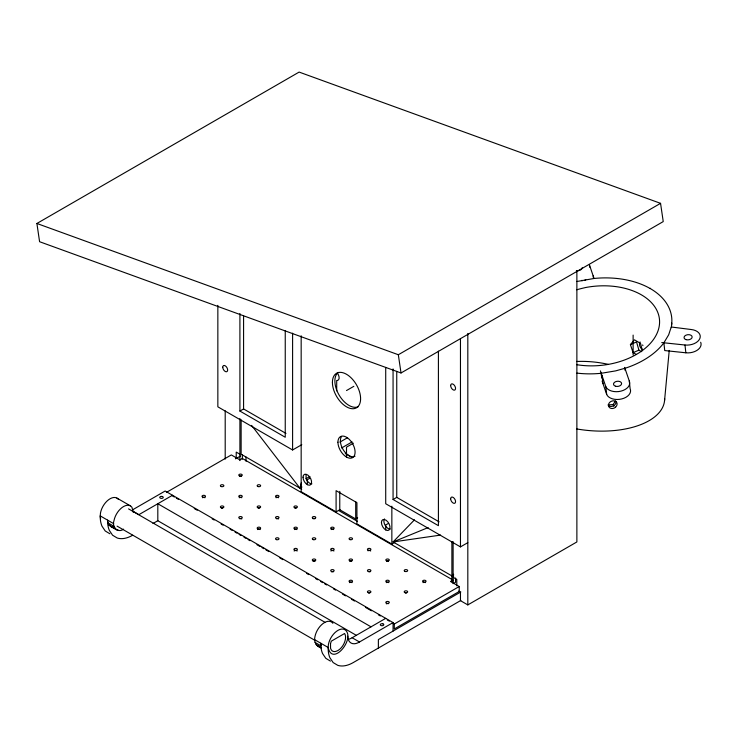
<?xml version="1.0" encoding="UTF-8"?>
<svg xmlns="http://www.w3.org/2000/svg" width="738" height="738" viewBox="0 0 738 738"><rect width="100%" height="100%" fill="white"/><g stroke="black" fill="none" stroke-linecap="round" stroke-linejoin="round"><path stroke-width="1.11" d="M664.569 400.466L669.237 350.412M671.368 327.654L671.792 323.106M123.597 529.155C117.693 533.675 111.613 526.572 114.003 520.558A13.865 8.007 -60 0 1 122.121 507.486A13.865 8.007 -60 0 1 131.936 507.264L133.274 512.366M321.095 647.982C316.15 646.497 313.558 641.479 314.96 636.571A13.865 8.007 -60 0 1 323.078 623.499A13.865 8.007 -60 0 1 332.893 623.287M301.408 482.615L299.951 488.178L251.63 425.42M582.199 267.728L581.987 268.475A4.474 2.851 -6.2 0 1 578.684 270.615L577.531 270.754A4.474 2.851 -6.2 0 1 576.378 270.689M615.547 400.946L613.084 404.553L608.001 404.95M636.276 354.397L633.103 352.672L630.4 344.609L634.422 339.821L640.529 343.373L642.374 350.716M301.528 486.545L299.951 488.178L301.925 487.034M414.479 519.829L393.068 541.95L453.722 576.968M453.483 574.256L451.887 575.908L453.713 574.856M577.015 281.482L594.044 278.475A73.966 47.204 -6.2 0 1 650.169 288.521L650.51 288.272M584.514 280.505L585.76 279.619M36.9 223.476L299.121 72.084L660.556 203.337L663.241 221.584L401.02 372.976L39.584 241.713L36.9 223.476L398.336 354.738L660.556 203.337M239.905 313.493L239.905 411.066L243.577 408.944L285.966 433.418M132.554 509.838L165.155 491.01L393.068 622.595L393.068 631.082M166.382 492.421L231.326 454.931L239.905 459.885L242.359 458.464L453.114 580.151L450.66 581.562L459.239 586.516L459.239 591.47L394.295 628.96L394.295 624.007L459.239 586.516M346.509 390.55L353.862 386.306M172.507 495.253L138.919 514.654L132.489 510.936M235.542 458.861L240.533 455.983M152.978 523.51L157.812 520.724L157.812 503.74L371.02 626.839M217.848 305.357L217.848 406.822L292.599 449.977L301.787 444.673M339.904 442.117L347.533 437.717M341.639 447.948L352.118 441.896M353.373 443.187L346.509 447.145L346.509 457.053M311.897 483.805A6.061 3.505 60 0 1 306.713 480.032L306.076 478.685L309.905 476.471M309.748 478.279L307.303 479.691L307.303 484.645M301.169 335.79L301.169 491.72L336.094 511.877L339.987 509.635M339.766 491.36L339.766 509.755L355.698 518.952L357.672 517.818M393.068 368.926L393.068 499.497L396.749 497.375L439.128 521.849M388.17 523.556L385.716 524.967L385.716 529.921M336.094 511.877L336.094 490.659L356.924 502.679L356.924 523.906L391.85 544.072L394.765 542.384M385.716 367.441L385.716 503.74L460.466 546.895L467.818 542.651M347.764 639.44A16.125 9.308 -60 0 0 352.127 637.743L385.716 618.352M453.566 583.426L455.567 582.273L455.567 578.029M347.709 636.165A16.125 9.308 -60 0 0 350.329 642.521L351.343 643.176A16.125 9.308 -60 0 0 359.48 641.986L393.068 622.595M460.826 591.968L378.373 639.569L378.373 648.065M460.826 600.455L353.253 662.567A35.535 20.516 -60 0 1 337.783 665.344L333.133 662.558L329.895 657.733A35.535 20.516 -60 0 1 328.133 647.466L328.438 644.357A13.865 8.007 -60 0 1 336.556 631.285A13.865 8.007 -60 0 1 346.371 631.064C353.816 640.75 332.118 666.405 328.133 647.466L314.656 639.689M458.63 591.11L460.466 592.171L460.466 600.667L467.818 604.911L576.876 541.95L576.876 270.486M630.4 344.609L636.534 341.934L638.923 350.135L641.543 351.657M633.103 352.672L638.923 350.135M428.132 527.578L393.068 541.95L440.577 535.087M594.044 278.475L589.459 264.979L589.699 267.202M602.107 381.02L606.691 394.507A12.223 7.804 -6.2 0 0 621.737 398.935A12.223 7.804 -6.2 0 0 630.123 388.723L629.274 380.946L624.616 367.376M661.755 342.561L684.993 345.015A12.195 7.786 -6.2 0 0 699.855 338.511A12.195 7.786 -6.2 0 0 691.211 329.517L671.229 326.999L668.674 334.821L663.886 342.783L664.735 350.559L685.842 352.792A12.195 7.786 -6.2 0 0 700.676 342.248M132.692 535.225A35.535 20.516 -60 0 1 117.222 538.011L112.573 535.216L109.335 530.391A35.535 20.516 -60 0 1 107.573 520.133C107.536 523.187 109.159 526.711 112.554 526.997M317.589 645.962L319.637 646.553M109.87 533.768L105.22 530.973L101.982 526.148A35.535 20.516 -60 0 1 100.22 515.88L100.525 512.772A13.865 8.007 -60 0 1 108.643 499.7A13.865 8.007 -60 0 1 118.458 499.478M330.43 661.1L325.781 658.305L322.543 653.49A35.535 20.516 -60 0 1 320.781 643.222L321.141 645.944L315.006 642.401M581.553 280.431L582.19 280.791L582.033 280.329M345.283 453.519L351.279 456.979M239.905 411.066L285.246 437.247L285.246 330.725M393.068 499.497L438.409 525.677L438.409 351.159M301.722 489.211L241.132 454.221L241.132 419.811M338.521 510.447L357.413 521.36M239.905 454.221L236.225 452.099L236.225 458.473M453.114 577.319L456.794 579.441L456.794 585.806M451.121 581.12L453.114 582.273M172.36 495.871L174.343 497.025M176.336 498.168L178.328 499.322M194.251 508.519L197.24 510.235M212.166 518.86L214.158 520.004M221.123 524.026L223.116 525.179M230.081 529.201L232.073 530.345M235.053 532.07L237.046 533.223M239.038 534.367L241.031 535.52M244.01 537.246L246.003 538.399M247.996 539.543L249.988 540.696M256.953 544.718L259.942 546.443M261.925 547.587L263.918 548.74M265.911 549.884L268.9 551.609M279.84 557.928L282.829 559.653M306.713 573.444L308.705 574.598M315.67 578.62L317.663 579.764M320.652 581.489L322.635 582.642M324.628 583.786L326.62 584.939M333.585 588.961L335.578 590.105M342.543 594.127L345.532 595.852M351.5 599.302L354.489 601.027M365.439 607.346L371.408 610.796M378.373 614.819L380.365 615.962M387.33 619.985L389.323 621.138M392.312 622.863L394.295 624.007M157.425 520.502L356.472 635.418M116.881 498.067L130.358 505.844M352.127 637.743L359.48 641.986M128.56 508.888L324.895 622.235M113.698 523.666L100.22 515.88L100.58 518.602M117.074 526.12L315.403 640.621M107.933 522.845L114.058 526.388M113.431 527.504L115.183 528.509M116.936 529.524L118.68 530.53M108.929 524.986L115.054 528.528M316.012 644.542L321.261 647.577M110.506 526.406L116.641 529.939M613.084 404.553L613.951 406.241M642.632 344.95L642.927 345.679M600.391 370.882L605.843 386.73L606.691 394.507M398.336 354.738L401.02 372.976M684.993 345.015L685.842 352.792M624.938 368.317L625.178 370.531M593.195 275.846L593.435 278.069M602.107 375.863L602.955 383.649M633.121 335.089L633.13 355.015M467.818 333.428L467.818 604.911M460.466 338.816L460.466 546.895M453.114 541.609L453.114 583.684M451.887 541.489L451.887 580.151M396.749 371.38L396.749 497.375M391.85 506.213L391.85 544.072M355.698 501.711L355.698 518.952M336.703 380.54L336.703 390.863M306.076 474.635L306.076 478.685M292.599 333.152L292.599 449.977M246.031 457.053L246.031 461.296M243.577 315.965L243.577 408.944M242.359 454.931L242.359 459.174M239.905 418.538L239.905 460.595M225.201 410.826L225.201 459.091M650.178 288.512A73.984 47.214 -6.2 0 1 671.497 325.458M576.931 373.114A73.966 47.204 -6.2 0 0 601.212 373.29L615.658 370.882L626.027 367.967A75.258 48.035 -6.2 0 0 663.102 343.843M576.793 364.692A62.195 39.695 -6.2 0 0 659.421 324.785A62.195 39.695 -6.2 0 0 585.557 287.534L582.605 288.235A62.675 40 -6.2 0 0 576.784 289.776M616.018 401.352A4.474 3.672 -27.2 0 1 613.573 405.789A4.474 3.672 -27.2 0 1 608.444 405.503M664.643 398.621A74.197 37.426 5.9 0 1 576.59 428.916M642.245 349.323A4.474 2.878 66.5 0 1 640.095 341.971M576.489 361.482A62.001 31.273 5.9 0 1 608.444 364.397M629.274 380.946A12.223 7.804 -6.2 0 1 620.889 391.158A12.223 7.804 -6.2 0 1 605.843 386.73M390.319 529.081A6.061 3.505 60 0 1 385.135 525.308A6.061 3.505 60 0 1 384.461 518.934M355.024 456.241A12.131 7.002 60 0 1 343.742 450.577A12.131 7.002 60 0 1 341.528 436.49M358.022 406.832A19.926 11.504 60 0 1 339 394.895A19.926 11.504 60 0 1 338.17 372.441M337.321 373.077A5.203 2.998 60 0 1 337.321 380.43M405.494 592.974A1.734 0.996 0 0 1 406.389 592.974M368.732 571.756A1.734 0.996 0 0 1 370.042 571.858M386.334 603.85A1.734 0.996 0 0 1 388.428 603.693M349.572 582.623A1.734 0.996 0 0 1 352.026 582.623M221.686 508.085A1.734 0.996 0 0 1 222.59 508.085M239.647 476.351A1.734 0.996 0 0 1 241.381 476.351M202.535 497.735A1.734 0.996 0 0 1 204.979 497.735M331.196 529.57A1.734 0.996 0 0 1 333.641 529.57M294.158 551A1.734 0.996 0 0 1 297.156 551M294.434 529.57A1.734 0.996 0 0 1 296.879 529.57M313.17 518.796A1.734 0.996 0 0 1 314.905 518.796M295.209 508.085A1.734 0.996 0 0 1 296.104 508.085M276.409 518.796A1.734 0.996 0 0 1 278.503 518.952M257.673 529.57A1.734 0.996 0 0 1 260.127 529.57M239.647 518.796A1.734 0.996 0 0 1 241.741 518.952M258.448 508.085A1.734 0.996 0 0 1 259.342 508.085M276.049 497.735A1.734 0.996 0 0 1 278.503 497.735M239.296 497.735A1.734 0.996 0 0 1 241.741 497.735M423.095 582.623A1.734 0.996 0 0 1 425.54 582.623M331.556 571.858A1.734 0.996 0 0 1 333.281 571.858M386.334 582.623A1.734 0.996 0 0 1 388.788 582.623M368.732 592.974A1.734 0.996 0 0 1 369.627 592.974M330.919 551A1.734 0.996 0 0 1 333.917 551M313.17 561.24A1.734 0.996 0 0 1 314.905 561.24M367.948 550.788A1.734 0.996 0 0 1 370.679 551M349.932 561.24A1.734 0.996 0 0 1 351.666 561.24M386.694 561.24A1.734 0.996 0 0 1 388.428 561.24M601.267 373.244L601.71 377.81L601.267 373.244M330.513 643.776L330.559 648.333L331.334 650.003A10.83 6.255 -60 0 0 336.021 651.359L338.013 650.492A10.83 6.255 -60 0 0 345.31 635.058L344.581 633.508L331.261 641.202L330.513 643.776M615.566 407.155L614.625 407.846A4.474 3.662 -27.9 0 1 611.332 408.446L610.317 408.105A4.474 3.718 -23.5 0 1 608.49 404.858A4.474 3.718 -23.5 0 1 611.009 401.444L612.088 401.02A4.474 3.662 -27.9 0 1 615.308 401.186L616.119 401.721A4.465 3.589 -32.1 0 1 615.566 407.155M162.351 496.508L161.936 496.416A1.734 0.996 0 0 0 159.878 496.997A1.734 0.996 0 0 0 160.616 498.242L161.032 498.344A1.734 0.996 0 0 0 163.089 497.763A1.734 0.996 0 0 0 162.351 496.508M382.911 623.85L382.496 623.748A1.734 0.996 0 0 0 380.439 624.339A1.734 0.996 0 0 0 381.177 625.584L381.592 625.686A1.734 0.996 0 0 0 383.649 625.104A1.734 0.996 0 0 0 382.911 623.85M615.584 386.242A4.068 2.592 -6.2 0 0 621.608 383.539A4.068 2.592 -6.2 0 0 615.483 381.74A4.068 2.592 -6.2 0 0 615.584 386.242M686.091 339.655A4.068 2.592 -6.2 0 0 692.152 336.998A4.068 2.592 -6.2 0 0 686.063 335.144A4.068 2.592 -6.2 0 0 686.091 339.655M450.66 498.796A3.469 2.002 60 0 0 454.34 503.362A3.469 2.002 60 0 0 454.34 498.464A3.469 2.002 60 0 0 450.66 498.796M450.66 385.596A3.469 2.002 60 0 0 454.34 390.171A3.469 2.002 60 0 0 454.34 385.273A3.469 2.002 60 0 0 450.66 385.596M222.747 367.21A3.469 2.002 60 0 0 226.428 371.777A3.469 2.002 60 0 0 226.428 366.878A3.469 2.002 60 0 0 222.747 367.21M381.435 522.495A6.061 3.505 60 0 0 387.865 530.493A6.061 3.505 60 0 0 387.865 521.914A6.061 3.505 60 0 0 381.435 522.495M303.014 477.218A6.061 3.505 60 0 0 309.443 485.217A6.061 3.505 60 0 0 309.443 476.637A6.061 3.505 60 0 0 303.014 477.218M337.93 442.2A12.131 7.002 60 0 0 350.799 458.206A12.131 7.002 60 0 0 350.799 441.047A12.131 7.002 60 0 0 337.93 442.2M332.414 382.413A19.926 11.504 60 0 0 353.557 408.714A19.926 11.504 60 0 0 353.557 380.531A19.926 11.504 60 0 0 332.414 382.413M386.694 582.079A1.734 0.996 0 0 0 389.295 581.212A1.734 0.996 0 0 0 386.694 580.345A1.734 0.996 0 0 0 386.694 582.079M349.932 582.079A1.734 0.996 0 0 0 352.533 581.212A1.734 0.996 0 0 0 349.932 580.345A1.734 0.996 0 0 0 349.932 582.079M405.07 592.688A1.734 0.996 0 0 0 407.671 591.821A1.734 0.996 0 0 0 405.07 590.953A1.734 0.996 0 0 0 405.07 592.688M368.308 571.461A1.734 0.996 0 0 0 370.91 570.594A1.734 0.996 0 0 0 368.308 569.736A1.734 0.996 0 0 0 368.308 571.461M239.647 497.181A1.734 0.996 0 0 0 242.249 496.314A1.734 0.996 0 0 0 239.647 495.447A1.734 0.996 0 0 0 239.647 497.181M386.694 603.297A1.734 0.996 0 0 0 389.295 602.429A1.734 0.996 0 0 0 386.694 601.562A1.734 0.996 0 0 0 386.694 603.297M313.17 539.626A1.734 0.996 0 0 0 315.772 538.768A1.734 0.996 0 0 0 313.17 537.901A1.734 0.996 0 0 0 313.17 539.626M276.409 539.626A1.734 0.996 0 0 0 279.01 538.768A1.734 0.996 0 0 0 276.409 537.901A1.734 0.996 0 0 0 276.409 539.626M313.17 518.408A1.734 0.996 0 0 0 315.772 517.541A1.734 0.996 0 0 0 313.17 516.674A1.734 0.996 0 0 0 313.17 518.408M331.556 529.017A1.734 0.996 0 0 0 334.148 528.15A1.734 0.996 0 0 0 331.556 527.283A1.734 0.996 0 0 0 331.556 529.017M294.794 550.244A1.734 0.996 0 0 0 297.386 549.376A1.734 0.996 0 0 0 294.794 548.509A1.734 0.996 0 0 0 294.794 550.244M294.794 529.017A1.734 0.996 0 0 0 297.386 528.15A1.734 0.996 0 0 0 294.794 527.283A1.734 0.996 0 0 0 294.794 529.017M368.308 592.688A1.734 0.996 0 0 0 370.91 591.821A1.734 0.996 0 0 0 368.308 590.953A1.734 0.996 0 0 0 368.308 592.688M221.271 507.799A1.734 0.996 0 0 0 223.872 506.932A1.734 0.996 0 0 0 221.271 506.065A1.734 0.996 0 0 0 221.271 507.799M349.932 560.852A1.734 0.996 0 0 0 352.533 559.985A1.734 0.996 0 0 0 349.932 559.118A1.734 0.996 0 0 0 349.932 560.852M239.647 475.964A1.734 0.996 0 0 0 242.249 475.097A1.734 0.996 0 0 0 239.647 474.23A1.734 0.996 0 0 0 239.647 475.964M202.895 497.181A1.734 0.996 0 0 0 205.487 496.314A1.734 0.996 0 0 0 202.895 495.447A1.734 0.996 0 0 0 202.895 497.181M221.271 486.573A1.734 0.996 0 0 0 223.872 485.705A1.734 0.996 0 0 0 221.271 484.838A1.734 0.996 0 0 0 221.271 486.573M331.556 550.244A1.734 0.996 0 0 0 334.148 549.376A1.734 0.996 0 0 0 331.556 548.509A1.734 0.996 0 0 0 331.556 550.244M313.17 560.852A1.734 0.996 0 0 0 315.772 559.985A1.734 0.996 0 0 0 313.17 559.118A1.734 0.996 0 0 0 313.17 560.852M258.032 529.017A1.734 0.996 0 0 0 260.634 528.15A1.734 0.996 0 0 0 258.032 527.283A1.734 0.996 0 0 0 258.032 529.017M294.794 507.799A1.734 0.996 0 0 0 297.386 506.932A1.734 0.996 0 0 0 294.794 506.065A1.734 0.996 0 0 0 294.794 507.799M276.409 518.408A1.734 0.996 0 0 0 279.01 517.541A1.734 0.996 0 0 0 276.409 516.674A1.734 0.996 0 0 0 276.409 518.408M239.647 518.408A1.734 0.996 0 0 0 242.249 517.541A1.734 0.996 0 0 0 239.647 516.674A1.734 0.996 0 0 0 239.647 518.408M276.409 497.181A1.734 0.996 0 0 0 279.01 496.314A1.734 0.996 0 0 0 276.409 495.447A1.734 0.996 0 0 0 276.409 497.181M258.032 507.799A1.734 0.996 0 0 0 260.634 506.932A1.734 0.996 0 0 0 258.032 506.065A1.734 0.996 0 0 0 258.032 507.799M258.032 486.573A1.734 0.996 0 0 0 260.634 485.705A1.734 0.996 0 0 0 258.032 484.838A1.734 0.996 0 0 0 258.032 486.573M349.932 539.626A1.734 0.996 0 0 0 352.533 538.768A1.734 0.996 0 0 0 349.932 537.901A1.734 0.996 0 0 0 349.932 539.626M368.308 550.244A1.734 0.996 0 0 0 370.91 549.376A1.734 0.996 0 0 0 368.308 548.509A1.734 0.996 0 0 0 368.308 550.244M331.556 571.461A1.734 0.996 0 0 0 334.148 570.594A1.734 0.996 0 0 0 331.556 569.736A1.734 0.996 0 0 0 331.556 571.461M405.07 571.461A1.734 0.996 0 0 0 407.671 570.594A1.734 0.996 0 0 0 405.07 569.736A1.734 0.996 0 0 0 405.07 571.461M386.694 560.852A1.734 0.996 0 0 0 389.295 559.985A1.734 0.996 0 0 0 386.694 559.118A1.734 0.996 0 0 0 386.694 560.852M423.455 582.079A1.734 0.996 0 0 0 426.047 581.212A1.734 0.996 0 0 0 423.455 580.345A1.734 0.996 0 0 0 423.455 582.079"/></g></svg>
